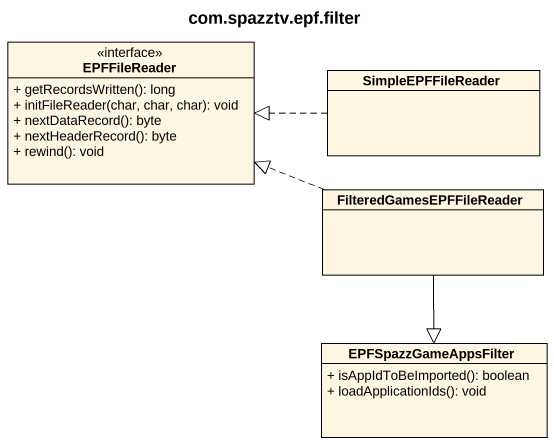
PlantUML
@startuml
title com.spazztv.epf.filter
hide circle
hide empty members
skinparam classAttributeIconSize 0
class EPFFileReader <<interface>> {
  + getRecordsWritten(): long
  + initFileReader(char, char, char): void
  + nextDataRecord(): byte
  + nextHeaderRecord(): byte
  + rewind(): void
}
class SimpleEPFFileReader
class FilteredGamesEPFFileReader
class EPFSpazzGameAppsFilter {
  + isAppIdToBeImported(): boolean
  + loadApplicationIds(): void
}
SimpleEPFFileReader .left.|> EPFFileReader
FilteredGamesEPFFileReader .left.|> EPFFileReader
FilteredGamesEPFFileReader --|> EPFSpazzGameAppsFilter
@enduml
